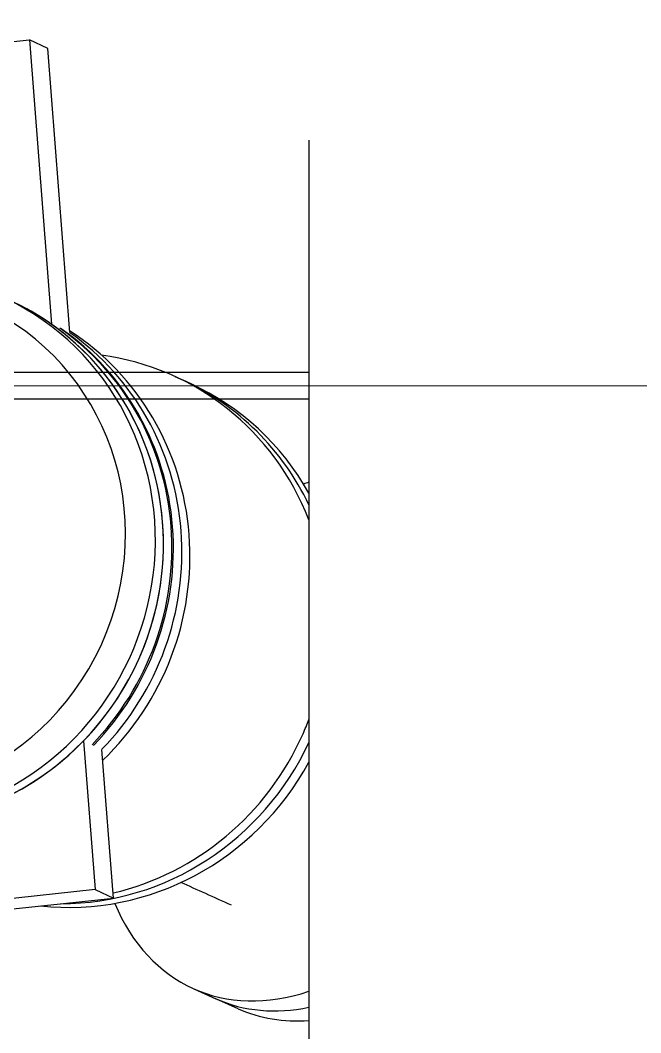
# Model space of a CAD drawing. Header units: metres. Extents: x 0 to 63075, y 0 to 44550.
# Drawn here: x 20163 to 20764, y 26526 to 27507 of the extents above; entities that cross this region are included whole.
import ezdxf

# ---------------------------------------------------------------- set-up
doc = ezdxf.new("R2010")
doc.units = ezdxf.units.M
doc.header["$LTSCALE"] = 75
for name, pattern in [('BORDER', [44.45, 12.7, -6.35, 12.7, -6.35, 0, -6.35]), ('CENTER2', [28.575, 19.05, -3.175, 3.175, -3.175]), ('CENTERX2', [101.6, 63.5, -12.7, 12.7, -12.7])]:
    doc.linetypes.add(name, pattern=pattern)
for name, color, linetype in [('SC1', 7, 'CENTER2'), ('SDM', 7, 'Continuous'), ('SL1', 8, 'Continuous'), ('SLM', 1, 'BORDER')]:
    doc.layers.add(name, color=color, linetype=linetype)

# ---------------------------------------------------------------- blocks, each defined once
blk = doc.blocks.new('A$C52ce5e24')
at = {"layer": 'SL1'}
for p, q in [((11579.87, 5900.71), (11912.22, 5936.45)), ((11912.22, 5936.45), (11933.51, 5660.87)), ((11930.09, 5928.23), (11912.22, 5936.45)), ((11951.38, 5652.64), (11930.09, 5928.23)), ((8801.96, 5614.23), (12183.08, 5614.23)), ((8801.96, 5614.23), (12183.08, 5614.23)), ((12053.32, 5610.16), (12061.14, 5606.56)), ((12068.96, 5602.96), (12061.14, 5606.56)), ((8801.96, 5588.43), (12183.08, 5588.43)), ((8801.96, 5588.43), (12183.08, 5588.43)), ((11964.71, 5257.01), (11975.85, 5112.91)), ((11993.71, 5104.68), (11982.58, 5248.78)), ((11975.85, 5112.91), (11643.49, 5077.17)), ((11843.86, 5088.57), (11993.71, 5104.68)), ((11975.85, 5112.91), (11993.71, 5104.68)), ((12071.46, 5016.69), (12093, 5007.05)), ((12114.55, 4997.4), (12093, 5007.05))]:
    blk.add_line(p, q, dxfattribs=at)
for centre, major_axis, ratio, start_param, end_param in [((11775.11, 5444.67), (-111.57, -242.24), 0.965925, 5.936416, 9.771541), ((11782.94, 5441.07), (-111.57, -242.24), 0.965925, 0, 3.141593), ((11782.94, 5441.07), (111.57, 242.24), 0.965925, 3.665191, 6.283186), ((11761.57, 5450.91), (104.93, 227.82), 0.965925, 3.14159, 6.28318), ((11761.57, 5450.91), (-104.93, -227.82), 0.965925, 6.283183, 9.424772), ((11791.14, 5437.29), (111.57, 242.24), 0.965925, 4.363659, 6.108317), ((11792.59, 5436.62), (111.57, 242.24), 0.965925, 4.363659, 6.108317), ((11808.62, 5429.24), (111.57, 242.24), 0.965925, 4.326428, 6.145547), ((11800.8, 5432.84), (111.57, 242.24), 0.965925, 4.363659, 6.108317), ((11800.8, 5432.84), (111.57, 242.24), 0.965925, 4.363659, 6.108317), ((11941.75, 5367.92), (111.57, 242.24), 0.96595, 5.531137, 6.57164), ((11949.57, 5364.32), (111.57, 242.24), 0.96595, 5.606562, 6.283185), ((11949.57, 5364.32), (111.57, 242.24), 0.96595, 5.606562, 6.283185), ((11957.38, 5360.72), (111.57, 242.24), 0.96595, 5.671651, 6.283185), ((12180.43, 5260.11), (108.96, 243.43), 0.70478, 6.835993, 6.861304), ((11941.75, 5367.92), (111.57, 242.24), 0.96595, 4.727551, 4.783506), ((11941.75, 5367.92), (-111.57, -242.24), 0.96595, 0.645273, 1.585958), ((11949.57, 5364.32), (-111.57, -242.24), 0.96595, 0.418121, 1.566488), ((11949.57, 5364.32), (-111.57, -242.24), 0.96595, 0.418121, 1.566488), ((11957.38, 5360.72), (-111.57, -242.24), 0.96595, 0.312208, 1.501399), ((12180.43, 5260.11), (-108.96, -243.43), 0.70478, 5.698656, 6.862063), ((12201.97, 5250.47), (-108.96, -243.43), 0.70478, 0, 0.472765), ((12201.97, 5250.47), (-108.96, -243.43), 0.70478, 0, 0.472765), ((12223.51, 5240.83), (-108.96, -243.43), 0.70478, 0, 0.365552)]:
    blk.add_ellipse(centre, major_axis=major_axis, ratio=ratio, start_param=start_param, end_param=end_param, dxfattribs=at)
blk.add_open_spline([(12108.02, 5097.73), (12091.04, 5105.33), (12074.74, 5112.64), (12059.13, 5119.64)], degree=3, dxfattribs=at)

msp = doc.modelspace()

# ---------------------------------------------------------------- linework, layer by layer
at = {"layer": 'SC1', "color": 7, "linetype": 'CENTERX2', "lineweight": 9}
msp.add_line((22143.58, 27152.59), (6381.38, 27152.59), dxfattribs=at)
at = {"layer": 'SLM'}
msp.add_lwpolyline([(8259.51, 37392.14), (20442.59, 37392.14), (20442.59, 22668.36), (8259.51, 22668.36)], close=True, dxfattribs=at)

# ---------------------------------------------------------------- block references
at = {"layer": 'SDM'}
msp.add_blockref('A$C52ce5e24', (8259.51, 21551.5), dxfattribs=at)

doc.saveas('drawing.dxf')
